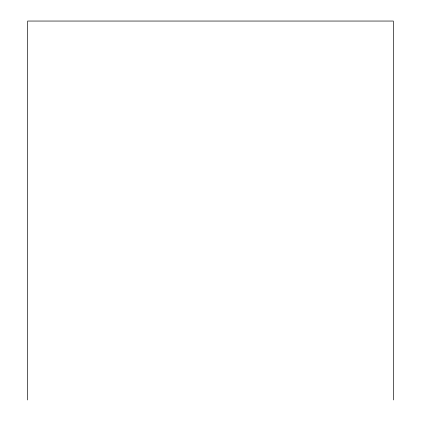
<?xml version="1.0" encoding="UTF-8"?>
<svg xmlns="http://www.w3.org/2000/svg" width="421" height="421" viewBox="0 0 421 421"><rect width="100%" height="100%" fill="white"/><g stroke="black" fill="none" stroke-linecap="round" stroke-linejoin="round"><path stroke-width="0.63" d="M393.335 399.95L393.335 21.05L27.665 21.05L27.665 399.95"/></g></svg>
